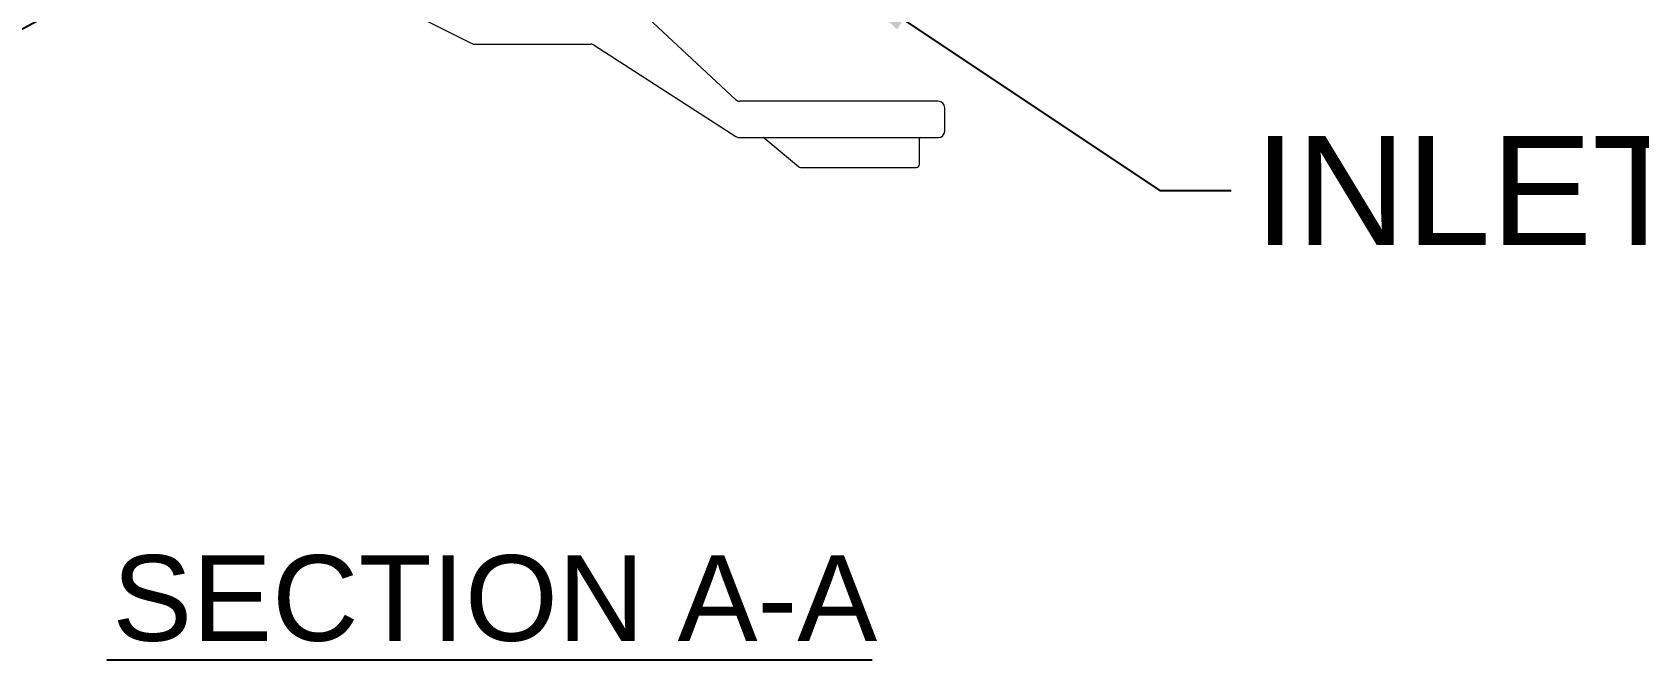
# Model space of a CAD drawing. Header units: inches. Extents: x 17 to 469, y 7 to 301.
# Drawn here: x 215.75 to 246.73, y 177.07 to 189.18 of the extents above; entities that cross this region are included whole.
import ezdxf

# ---------------------------------------------------------------- set-up
doc = ezdxf.new("R2010")
doc.units = ezdxf.units.IN
doc.header["$LTSCALE"] = 14
doc.header["$MEASUREMENT"] = 0
doc.layers.add('Symbol', color=7, linetype='Continuous', lineweight=25)
doc.layers.add('Visible', color=7, linetype='Continuous', lineweight=18)
doc.styles.add('Standard D-E', font='arial.ttf')
doc.styles.add('Text Style348', font='arial.ttf')
doc.dimstyles.new('Default D-E$7', dxfattribs={"dimscale": 14, "dimtxt": 0.15, "dimasz": 0.098425, "dimexe": 0.125, "dimexo": 0.0625, "dimgap": 0.031496, "dimtad": 0, "dimtih": 1, "dimtoh": 1, "dimrnd": 1e-08, "dimzin": 4, "dimdsep": 46, "dimtxsty": 'Standard D-E', "dimcen": 0.09, "dimdle": 0.393701, "dimclrd": 256, "dimclre": 256, "dimclrt": 256, "dimadec": 0, "dimazin": 1, "dimtfac": 1, "dimtofl": 0, "dimtmove": 0, "dimatfit": 3, "dimfxl": 1, "dimtolj": 1, "dimtzin": 4, "dimlwd": -1, "dimlwe": -1, "dimarcsym": 0})

msp = doc.modelspace()

# ---------------------------------------------------------------- linework, layer by layer
at = {"layer": 'Symbol', "lineweight": 25}
msp.add_line((217.192604, 177.069403), (231.948539, 177.069403), dxfattribs=at)
at = {"layer": 'Visible'}
for p, q in [((229.312271, 187.878319), (227.354318, 189.704571)), ((223.332338, 189.408951), (224.203984, 188.973129)), ((224.203984, 188.973129), (224.234391, 188.957925)), ((224.290292, 188.944729), (226.523933, 188.944729)), ((226.591742, 188.924738), (229.317326, 187.164719)), ((233.223284, 187.844729), (229.397531, 187.844729)), ((233.348284, 187.269729), (233.348284, 187.719729)), ((229.385135, 187.144729), (233.223284, 187.144729)), ((229.86636, 187.140049), (230.529313, 186.583766)), ((232.860784, 186.629729), (232.860784, 187.124729)), ((230.567881, 186.569729), (232.800784, 186.569729))]:
    msp.add_line(p, q, dxfattribs=at)
for centre, radius, start, end in [((224.290292, 189.069729), 0.125, 243.4349488, 270), ((226.523933, 188.819729), 0.125, 57.1480555, 90), ((229.397531, 187.969729), 0.125, 226.9932481, 270), ((233.223284, 187.719729), 0.125, 0, 90), ((229.385135, 187.269729), 0.125, 237.1480555, 270), ((229.853505, 187.124729), 0.02, 50, 90), ((232.880784, 187.124729), 0.02, 90, 180), ((233.223284, 187.269729), 0.125, 270, 0), ((230.567881, 186.629729), 0.06, 230, 270), ((232.800784, 186.629729), 0.06, 270, 0)]:
    msp.add_arc(centre, radius, start, end, dxfattribs=at)

# ---------------------------------------------------------------- texts
at = {"layer": 'Symbol', "insert": (239.309583, 187.172888), "char_height": 2.10000007, "width": 28.85579537, "attachment_point": 1, "line_spacing_factor": 1.574803, "style": 'Standard D-E'}
msp.add_mtext('\\fArial|b0|i0;INLET CONNECTION\\P', dxfattribs=at)
at = {"layer": 'Symbol', "insert": (217.300975, 177.413402), "char_height": 1.65199994, "attachment_point": 7, "style": 'Text Style348'}
msp.add_mtext('SECTION A-A', dxfattribs=at)

# ---------------------------------------------------------------- leaders
at = {"layer": 'Symbol', "annotation_type": 0, "has_hookline": 1}
for points, hookline_direction, text_width in [([(223.660784, 193.582377), (207.152457, 184.720988), (205.774505, 184.720988)], 1, 40.286768), ([(231.407839, 190.185075), (237.490686, 186.122888), (238.868638, 186.122888)], 0, 28.335676)]:
    msp.add_leader(points, dimstyle='Default D-E$7', override={"dimtad": 0}, dxfattribs=dict(at, hookline_direction=hookline_direction, text_width=text_width))

doc.saveas('drawing.dxf')
